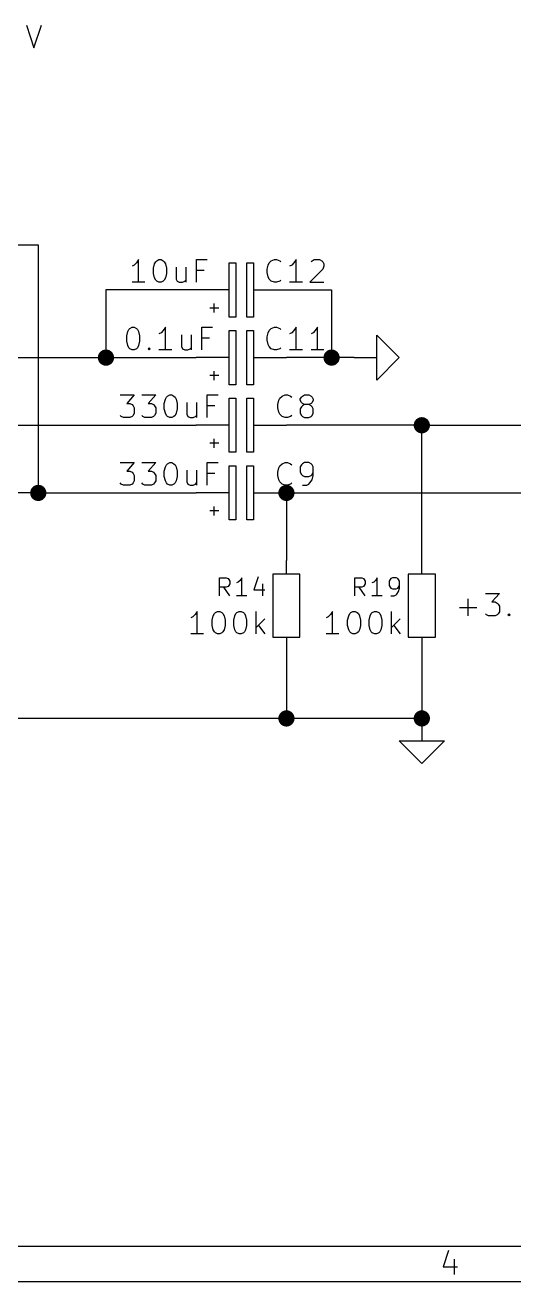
# Model space of a CAD drawing. Header units: inches. Extents: x 0.4 to 16.1, y -11.3 to -0.4.
# Drawn here: x 6.371 to 7.454, y -11.299 to -8.513 of the extents above; entities that cross this region are included whole.
import ezdxf

# ---------------------------------------------------------------- set-up
doc = ezdxf.new("R2010")
doc.units = ezdxf.units.IN
doc.header["$MEASUREMENT"] = 0
for name, color, linetype in [('GREENSIXTYFIVE', 129, 'CONTINUOUS'), ('LIGHTGREEN', 92, 'CONTINUOUS'), ('RED', 14, 'CONTINUOUS')]:
    doc.layers.add(name, color=color, linetype=linetype)

msp = doc.modelspace()

# ---------------------------------------------------------------- linework, layer by layer
at = {"layer": 'GREENSIXTYFIVE', "linetype": 'CONTINUOUS'}
for p, q in [((6.3738, -8.5128), (6.3905, -8.5628)), ((6.3905, -8.5628), (6.4071, -8.5128)), ((6.6126, -9.0447), (6.6079, -9.0471)), ((6.6174, -9.0399), (6.6126, -9.0447)), ((6.6221, -9.0328), (6.6174, -9.0399)), ((6.6221, -9.0828), (6.6221, -9.0328)), ((6.6555, -9.0518), (6.6579, -9.0423)), ((6.6555, -9.0638), (6.6555, -9.0518)), ((6.6579, -9.0423), (6.6602, -9.0376)), ((6.6602, -9.0376), (6.6626, -9.0352)), ((6.6626, -9.0352), (6.6674, -9.0328)), ((6.6674, -9.0328), (6.6721, -9.0328)), ((6.6721, -9.0328), (6.6769, -9.0352)), ((6.6769, -9.0352), (6.6793, -9.0376)), ((6.6793, -9.0376), (6.6817, -9.0423)), ((6.6817, -9.0423), (6.684, -9.0518)), ((6.684, -9.0518), (6.684, -9.0638)), ((6.7055, -9.0495), (6.7055, -9.0757)), ((6.7269, -9.0495), (6.7269, -9.0828)), ((6.7507, -9.0828), (6.7507, -9.0328)), ((6.7507, -9.0328), (6.7745, -9.0328)), ((6.9069, -9.0542), (6.9093, -9.0447)), ((6.9069, -9.0614), (6.9069, -9.0542)), ((6.9093, -9.0447), (6.9117, -9.0399)), ((6.9117, -9.0399), (6.9164, -9.0352)), ((6.9164, -9.0352), (6.9236, -9.0328)), ((6.9236, -9.0328), (6.9283, -9.0328)), ((6.9283, -9.0328), (6.9355, -9.0352)), ((6.9355, -9.0352), (6.9379, -9.0376)), ((6.9617, -9.0447), (6.9569, -9.0471)), ((6.9664, -9.0399), (6.9617, -9.0447)), ((6.9712, -9.0328), (6.9664, -9.0399)), ((6.9712, -9.0828), (6.9712, -9.0328)), ((7.0307, -9.0542), (7.0021, -9.0828)), ((7.0045, -9.0376), (7.0069, -9.0352)), ((7.0069, -9.0352), (7.0117, -9.0328)), ((7.0117, -9.0328), (7.0236, -9.0328)), ((7.0236, -9.0328), (7.0283, -9.0352)), ((7.0283, -9.0352), (7.0307, -9.0376)), ((7.0307, -9.0376), (7.0331, -9.0423)), ((7.0331, -9.0471), (7.0307, -9.0542)), ((7.0331, -9.0423), (7.0331, -9.0471)), ((6.6364, -9.0828), (6.6079, -9.0828)), ((6.6579, -9.0733), (6.6555, -9.0638)), ((6.6602, -9.078), (6.6579, -9.0733)), ((6.6626, -9.0804), (6.6602, -9.078)), ((6.6674, -9.0828), (6.6626, -9.0804)), ((6.6721, -9.0828), (6.6674, -9.0828)), ((6.6769, -9.0804), (6.6721, -9.0828)), ((6.6793, -9.078), (6.6769, -9.0804)), ((6.6817, -9.0733), (6.6793, -9.078)), ((6.684, -9.0638), (6.6817, -9.0733)), ((6.7055, -9.0757), (6.7079, -9.0804)), ((6.7079, -9.0804), (6.7126, -9.0828)), ((6.7126, -9.0828), (6.7198, -9.0828)), ((6.7198, -9.0828), (6.7245, -9.0804)), ((6.7245, -9.0804), (6.7269, -9.078)), ((6.7674, -9.0566), (6.7507, -9.0566)), ((6.9093, -9.0709), (6.9069, -9.0614)), ((6.9117, -9.0757), (6.9093, -9.0709)), ((6.9164, -9.0804), (6.9117, -9.0757)), ((6.9236, -9.0828), (6.9164, -9.0804)), ((6.9283, -9.0828), (6.9236, -9.0828)), ((6.9355, -9.0804), (6.9283, -9.0828)), ((6.9379, -9.078), (6.9355, -9.0804)), ((6.9855, -9.0828), (6.9569, -9.0828)), ((7.0021, -9.0828), (7.0331, -9.0828)), ((6.596, -9.2018), (6.5983, -9.1923)), ((6.5983, -9.1923), (6.6007, -9.1876)), ((6.6007, -9.1876), (6.6031, -9.1852)), ((6.6031, -9.1852), (6.6079, -9.1828)), ((6.6079, -9.1828), (6.6126, -9.1828)), ((6.6126, -9.1828), (6.6174, -9.1852)), ((6.6174, -9.1852), (6.6198, -9.1876)), ((6.6198, -9.1876), (6.6221, -9.1923)), ((6.6221, -9.1923), (6.6245, -9.2018)), ((6.6721, -9.1947), (6.6674, -9.1971)), ((6.6769, -9.1899), (6.6721, -9.1947)), ((6.6817, -9.1828), (6.6769, -9.1899)), ((6.6817, -9.2328), (6.6817, -9.1828)), ((6.7626, -9.2328), (6.7626, -9.1828)), ((6.7626, -9.1828), (6.7864, -9.1828)), ((6.9069, -9.2042), (6.9093, -9.1947)), ((6.9093, -9.1947), (6.9117, -9.1899)), ((6.9117, -9.1899), (6.9164, -9.1852)), ((6.9164, -9.1852), (6.9236, -9.1828)), ((6.9236, -9.1828), (6.9283, -9.1828)), ((6.9283, -9.1828), (6.9355, -9.1852)), ((6.9355, -9.1852), (6.9379, -9.1876)), ((6.9617, -9.1947), (6.9569, -9.1971)), ((6.9664, -9.1899), (6.9617, -9.1947)), ((6.9712, -9.1828), (6.9664, -9.1899)), ((6.9712, -9.2328), (6.9712, -9.1828)), ((7.0093, -9.1947), (7.0045, -9.1971)), ((7.014, -9.1899), (7.0093, -9.1947)), ((7.0188, -9.1828), (7.014, -9.1899)), ((7.0188, -9.2328), (7.0188, -9.1828)), ((6.596, -9.2138), (6.596, -9.2018)), ((6.5983, -9.2233), (6.596, -9.2138)), ((6.6007, -9.228), (6.5983, -9.2233)), ((6.6221, -9.2233), (6.6198, -9.228)), ((6.6245, -9.2138), (6.6221, -9.2233)), ((6.6245, -9.2018), (6.6245, -9.2138)), ((6.7174, -9.1995), (6.7174, -9.2257)), ((6.7388, -9.1995), (6.7388, -9.2328)), ((6.7793, -9.2066), (6.7626, -9.2066)), ((6.9069, -9.2114), (6.9069, -9.2042)), ((6.9093, -9.2209), (6.9069, -9.2114)), ((6.9117, -9.2257), (6.9093, -9.2209)), ((6.6031, -9.2304), (6.6007, -9.228)), ((6.6079, -9.2328), (6.6031, -9.2304)), ((6.6126, -9.2328), (6.6079, -9.2328)), ((6.6174, -9.2304), (6.6126, -9.2328)), ((6.6198, -9.228), (6.6174, -9.2304)), ((6.6436, -9.2304), (6.6459, -9.228)), ((6.6459, -9.2328), (6.6436, -9.2304)), ((6.6459, -9.228), (6.6483, -9.2304)), ((6.6459, -9.228), (6.6459, -9.2328)), ((6.6483, -9.2304), (6.6459, -9.2328)), ((6.696, -9.2328), (6.6674, -9.2328)), ((6.7174, -9.2257), (6.7198, -9.2304)), ((6.7198, -9.2304), (6.7245, -9.2328)), ((6.7245, -9.2328), (6.7317, -9.2328)), ((6.7317, -9.2328), (6.7364, -9.2304)), ((6.7364, -9.2304), (6.7388, -9.228)), ((6.9164, -9.2304), (6.9117, -9.2257)), ((6.9236, -9.2328), (6.9164, -9.2304)), ((6.9283, -9.2328), (6.9236, -9.2328)), ((6.9355, -9.2304), (6.9283, -9.2328)), ((6.9379, -9.228), (6.9355, -9.2304)), ((6.9855, -9.2328), (6.9569, -9.2328)), ((7.0331, -9.2328), (7.0045, -9.2328)), ((6.5817, -9.3328), (6.6126, -9.3328)), ((6.6126, -9.3328), (6.5959, -9.3518)), ((6.6293, -9.3328), (6.6602, -9.3328)), ((6.6602, -9.3328), (6.6436, -9.3518)), ((6.6864, -9.3352), (6.6912, -9.3328)), ((6.6912, -9.3328), (6.6959, -9.3328)), ((6.6959, -9.3328), (6.7007, -9.3352)), ((6.7745, -9.3828), (6.7745, -9.3328)), ((6.7745, -9.3328), (6.7983, -9.3328)), ((6.9402, -9.3352), (6.9474, -9.3328)), ((6.9474, -9.3328), (6.9521, -9.3328)), ((6.9521, -9.3328), (6.9593, -9.3352)), ((6.9855, -9.3352), (6.9902, -9.3328)), ((6.9902, -9.3328), (6.9998, -9.3328)), ((6.9998, -9.3328), (7.0045, -9.3352)), ((6.5959, -9.3518), (6.6031, -9.3518)), ((6.6031, -9.3518), (6.6079, -9.3542)), ((6.6079, -9.3542), (6.6102, -9.3566)), ((6.6102, -9.3566), (6.6126, -9.3614)), ((6.6126, -9.3614), (6.6126, -9.3733)), ((6.6436, -9.3518), (6.6507, -9.3518)), ((6.6507, -9.3518), (6.6555, -9.3542)), ((6.6555, -9.3542), (6.6579, -9.3566)), ((6.6579, -9.3566), (6.6602, -9.3614)), ((6.6602, -9.3614), (6.6602, -9.3733)), ((6.6793, -9.3518), (6.6817, -9.3423)), ((6.6793, -9.3638), (6.6793, -9.3518)), ((6.6817, -9.3423), (6.684, -9.3376)), ((6.684, -9.3376), (6.6864, -9.3352)), ((6.7007, -9.3352), (6.7031, -9.3376)), ((6.7031, -9.3376), (6.7055, -9.3423)), ((6.7055, -9.3423), (6.7079, -9.3518)), ((6.7079, -9.3518), (6.7079, -9.3638)), ((6.7293, -9.3495), (6.7293, -9.3757)), ((6.7507, -9.3495), (6.7507, -9.3828)), ((6.7912, -9.3566), (6.7745, -9.3566)), ((6.9307, -9.3542), (6.9331, -9.3447)), ((6.9307, -9.3614), (6.9307, -9.3542)), ((6.9331, -9.3709), (6.9307, -9.3614)), ((6.9331, -9.3447), (6.9355, -9.3399)), ((6.9355, -9.3399), (6.9402, -9.3352)), ((6.9593, -9.3352), (6.9617, -9.3376)), ((6.9807, -9.3423), (6.9831, -9.3376)), ((6.9807, -9.3447), (6.9807, -9.3423)), ((6.9831, -9.3495), (6.9807, -9.3447)), ((6.9831, -9.359), (6.9807, -9.3638)), ((6.9831, -9.3376), (6.9855, -9.3352)), ((6.9855, -9.3518), (6.9831, -9.3495)), ((6.9855, -9.3566), (6.9831, -9.359)), ((6.9902, -9.3542), (6.9855, -9.3518)), ((6.9902, -9.3542), (6.9855, -9.3566)), ((6.9998, -9.3542), (6.9902, -9.3542)), ((7.0045, -9.3518), (6.9998, -9.3542)), ((7.0045, -9.3566), (6.9998, -9.3542)), ((7.0045, -9.3352), (7.0069, -9.3376)), ((7.0069, -9.3495), (7.0045, -9.3518)), ((7.0069, -9.359), (7.0045, -9.3566)), ((7.0069, -9.3376), (7.0093, -9.3423)), ((7.0093, -9.3447), (7.0069, -9.3495)), ((7.0093, -9.3638), (7.0069, -9.359)), ((7.0093, -9.3423), (7.0093, -9.3447)), ((6.584, -9.3804), (6.5817, -9.378)), ((6.5888, -9.3828), (6.584, -9.3804)), ((6.6031, -9.3828), (6.5888, -9.3828)), ((6.6079, -9.3804), (6.6031, -9.3828)), ((6.6102, -9.378), (6.6079, -9.3804)), ((6.6126, -9.3733), (6.6102, -9.378)), ((6.6317, -9.3804), (6.6293, -9.378)), ((6.6364, -9.3828), (6.6317, -9.3804)), ((6.6507, -9.3828), (6.6364, -9.3828)), ((6.6555, -9.3804), (6.6507, -9.3828)), ((6.6579, -9.378), (6.6555, -9.3804)), ((6.6602, -9.3733), (6.6579, -9.378)), ((6.6817, -9.3733), (6.6793, -9.3638)), ((6.684, -9.378), (6.6817, -9.3733)), ((6.6864, -9.3804), (6.684, -9.378)), ((6.6912, -9.3828), (6.6864, -9.3804)), ((6.6959, -9.3828), (6.6912, -9.3828)), ((6.7007, -9.3804), (6.6959, -9.3828)), ((6.7031, -9.378), (6.7007, -9.3804)), ((6.7055, -9.3733), (6.7031, -9.378)), ((6.7079, -9.3638), (6.7055, -9.3733)), ((6.7293, -9.3757), (6.7317, -9.3804)), ((6.7317, -9.3804), (6.7364, -9.3828)), ((6.7364, -9.3828), (6.7436, -9.3828)), ((6.7436, -9.3828), (6.7483, -9.3804)), ((6.7483, -9.3804), (6.7507, -9.378)), ((6.9355, -9.3757), (6.9331, -9.3709)), ((6.9402, -9.3804), (6.9355, -9.3757)), ((6.9474, -9.3828), (6.9402, -9.3804)), ((6.9521, -9.3828), (6.9474, -9.3828)), ((6.9593, -9.3804), (6.9521, -9.3828)), ((6.9617, -9.378), (6.9593, -9.3804)), ((6.9807, -9.3638), (6.9807, -9.3733)), ((6.9807, -9.3733), (6.9831, -9.378)), ((6.9831, -9.378), (6.9855, -9.3804)), ((6.9855, -9.3804), (6.9902, -9.3828)), ((6.9902, -9.3828), (6.9998, -9.3828)), ((6.9998, -9.3828), (7.0045, -9.3804)), ((7.0045, -9.3804), (7.0069, -9.378)), ((7.0069, -9.378), (7.0093, -9.3733)), ((7.0093, -9.3733), (7.0093, -9.3638)), ((6.5817, -9.4828), (6.6126, -9.4828)), ((6.6126, -9.4828), (6.5959, -9.5018)), ((6.5959, -9.5018), (6.6031, -9.5018)), ((6.6031, -9.5018), (6.6079, -9.5042)), ((6.6293, -9.4828), (6.6602, -9.4828)), ((6.6602, -9.4828), (6.6436, -9.5018)), ((6.6436, -9.5018), (6.6507, -9.5018)), ((6.6507, -9.5018), (6.6555, -9.5042)), ((6.6793, -9.5018), (6.6817, -9.4923)), ((6.6793, -9.5138), (6.6793, -9.5018)), ((6.6817, -9.4923), (6.684, -9.4876)), ((6.684, -9.4876), (6.6864, -9.4852)), ((6.6864, -9.4852), (6.6912, -9.4828)), ((6.6912, -9.4828), (6.6959, -9.4828)), ((6.6959, -9.4828), (6.7007, -9.4852)), ((6.7007, -9.4852), (6.7031, -9.4876)), ((6.7031, -9.4876), (6.7055, -9.4923)), ((6.7055, -9.4923), (6.7079, -9.5018)), ((6.7079, -9.5018), (6.7079, -9.5138)), ((6.7293, -9.4995), (6.7293, -9.5257)), ((6.7507, -9.4995), (6.7507, -9.5328)), ((6.7745, -9.5328), (6.7745, -9.4828)), ((6.7745, -9.4828), (6.7983, -9.4828)), ((6.9307, -9.5042), (6.9331, -9.4947)), ((6.9331, -9.4947), (6.9355, -9.4899)), ((6.9355, -9.4899), (6.9402, -9.4852)), ((6.9402, -9.4852), (6.9474, -9.4828)), ((6.9474, -9.4828), (6.9521, -9.4828)), ((6.9521, -9.4828), (6.9593, -9.4852)), ((6.9593, -9.4852), (6.9617, -9.4876)), ((6.9831, -9.4876), (6.9807, -9.4923)), ((6.9807, -9.4923), (6.9807, -9.5042)), ((6.9855, -9.4852), (6.9831, -9.4876)), ((6.9902, -9.4828), (6.9855, -9.4852)), ((6.9998, -9.4828), (6.9902, -9.4828)), ((7.0045, -9.4852), (6.9998, -9.4828)), ((7.0069, -9.4876), (7.0045, -9.4852)), ((7.0093, -9.4923), (7.0069, -9.4876)), ((7.0093, -9.5114), (7.0093, -9.4923)), ((6.584, -9.5304), (6.5817, -9.528)), ((6.6079, -9.5042), (6.6102, -9.5066)), ((6.6102, -9.528), (6.6079, -9.5304)), ((6.6102, -9.5066), (6.6126, -9.5114)), ((6.6126, -9.5233), (6.6102, -9.528)), ((6.6126, -9.5114), (6.6126, -9.5233)), ((6.6317, -9.5304), (6.6293, -9.528)), ((6.6555, -9.5042), (6.6579, -9.5066)), ((6.6579, -9.528), (6.6555, -9.5304)), ((6.6579, -9.5066), (6.6602, -9.5114)), ((6.6602, -9.5233), (6.6579, -9.528)), ((6.6602, -9.5114), (6.6602, -9.5233)), ((6.6817, -9.5233), (6.6793, -9.5138)), ((6.684, -9.528), (6.6817, -9.5233)), ((6.6864, -9.5304), (6.684, -9.528)), ((6.7031, -9.528), (6.7007, -9.5304)), ((6.7055, -9.5233), (6.7031, -9.528)), ((6.7079, -9.5138), (6.7055, -9.5233)), ((6.7293, -9.5257), (6.7317, -9.5304)), ((6.7483, -9.5304), (6.7507, -9.528)), ((6.7912, -9.5066), (6.7745, -9.5066)), ((6.9307, -9.5114), (6.9307, -9.5042)), ((6.9331, -9.5209), (6.9307, -9.5114)), ((6.9355, -9.5257), (6.9331, -9.5209)), ((6.9402, -9.5304), (6.9355, -9.5257)), ((6.9617, -9.528), (6.9593, -9.5304)), ((6.9807, -9.5042), (6.9831, -9.509)), ((6.9831, -9.509), (6.9855, -9.5114)), ((6.9855, -9.5114), (6.9902, -9.5138)), ((6.9902, -9.5138), (6.9998, -9.5138)), ((6.9998, -9.5138), (7.0045, -9.5114)), ((6.9998, -9.5304), (7.0021, -9.528)), ((7.0021, -9.528), (7.0069, -9.5209)), ((7.0045, -9.5114), (7.0069, -9.509)), ((7.0069, -9.509), (7.0093, -9.5042)), ((7.0069, -9.5209), (7.0093, -9.5114)), ((6.5888, -9.5328), (6.584, -9.5304)), ((6.6031, -9.5328), (6.5888, -9.5328)), ((6.6079, -9.5304), (6.6031, -9.5328)), ((6.6364, -9.5328), (6.6317, -9.5304)), ((6.6507, -9.5328), (6.6364, -9.5328)), ((6.6555, -9.5304), (6.6507, -9.5328)), ((6.6912, -9.5328), (6.6864, -9.5304)), ((6.6959, -9.5328), (6.6912, -9.5328)), ((6.7007, -9.5304), (6.6959, -9.5328)), ((6.7317, -9.5304), (6.7364, -9.5328)), ((6.7364, -9.5328), (6.7436, -9.5328)), ((6.7436, -9.5328), (6.7483, -9.5304)), ((6.9474, -9.5328), (6.9402, -9.5304)), ((6.9521, -9.5328), (6.9474, -9.5328)), ((6.9593, -9.5304), (6.9521, -9.5328)), ((6.9855, -9.5328), (6.995, -9.5328)), ((6.995, -9.5328), (6.9998, -9.5304)), ((6.8014, -9.7782), (6.8014, -9.7382)), ((6.8014, -9.7382), (6.8167, -9.7382)), ((6.8167, -9.7382), (6.8205, -9.7401)), ((6.8205, -9.7401), (6.8224, -9.7421)), ((6.8224, -9.7421), (6.8243, -9.7459)), ((6.8243, -9.7516), (6.8224, -9.7554)), ((6.8243, -9.7459), (6.8243, -9.7516)), ((6.8433, -9.7478), (6.8395, -9.7497)), ((6.8471, -9.744), (6.8433, -9.7478)), ((6.851, -9.7382), (6.8471, -9.744)), ((6.851, -9.7782), (6.851, -9.7382)), ((6.8871, -9.7363), (6.8776, -9.7649)), ((6.8967, -9.7516), (6.8967, -9.7782)), ((7.1014, -9.7782), (7.1014, -9.7382)), ((7.1014, -9.7382), (7.1167, -9.7382)), ((7.1167, -9.7382), (7.1205, -9.7401)), ((7.1205, -9.7401), (7.1224, -9.7421)), ((7.1224, -9.7421), (7.1243, -9.7459)), ((7.1243, -9.7516), (7.1224, -9.7554)), ((7.1243, -9.7459), (7.1243, -9.7516)), ((7.1433, -9.7478), (7.1395, -9.7497)), ((7.1471, -9.744), (7.1433, -9.7478)), ((7.151, -9.7382), (7.1471, -9.744)), ((7.151, -9.7782), (7.151, -9.7382)), ((7.1795, -9.7421), (7.1776, -9.7459)), ((7.1776, -9.7459), (7.1776, -9.7554)), ((7.1814, -9.7401), (7.1795, -9.7421)), ((7.1852, -9.7382), (7.1814, -9.7401)), ((7.1929, -9.7382), (7.1852, -9.7382)), ((7.1967, -9.7401), (7.1929, -9.7382)), ((7.1986, -9.7421), (7.1967, -9.7401)), ((7.2005, -9.7459), (7.1986, -9.7421)), ((7.2005, -9.7611), (7.2005, -9.7459)), ((6.8167, -9.7592), (6.8014, -9.7592)), ((6.8243, -9.7782), (6.811, -9.7592)), ((6.8205, -9.7573), (6.8167, -9.7592)), ((6.8224, -9.7554), (6.8205, -9.7573)), ((6.8624, -9.7782), (6.8395, -9.7782)), ((6.8776, -9.7649), (6.9024, -9.7649)), ((7.1167, -9.7592), (7.1014, -9.7592)), ((7.1243, -9.7782), (7.111, -9.7592)), ((7.1205, -9.7573), (7.1167, -9.7592)), ((7.1224, -9.7554), (7.1205, -9.7573)), ((7.1624, -9.7782), (7.1395, -9.7782)), ((7.1776, -9.7554), (7.1795, -9.7592)), ((7.1795, -9.7592), (7.1814, -9.7611)), ((7.1814, -9.7611), (7.1852, -9.763)), ((7.1814, -9.7782), (7.189, -9.7782)), ((7.1852, -9.763), (7.1929, -9.763)), ((7.189, -9.7782), (7.1929, -9.7763)), ((7.1929, -9.763), (7.1967, -9.7611)), ((7.1929, -9.7763), (7.1948, -9.7744)), ((7.1948, -9.7744), (7.1986, -9.7687)), ((7.1967, -9.7611), (7.1986, -9.7592)), ((7.1986, -9.7592), (7.2005, -9.7554)), ((7.1986, -9.7687), (7.2005, -9.7611)), ((7.3909, -9.7728), (7.4218, -9.7728)), ((7.3909, -9.7728), (7.4218, -9.7728)), ((7.4218, -9.7728), (7.4051, -9.7918)), ((7.4218, -9.7728), (7.4051, -9.7918)), ((7.3337, -9.8038), (7.3718, -9.8038)), ((7.3337, -9.8038), (7.3718, -9.8038)), ((7.3528, -9.8228), (7.3528, -9.7847)), ((7.3528, -9.8228), (7.3528, -9.7847)), ((7.4051, -9.7918), (7.4123, -9.7918)), ((7.4051, -9.7918), (7.4123, -9.7918)), ((7.4123, -9.7918), (7.417, -9.7942)), ((7.4123, -9.7918), (7.417, -9.7942)), ((7.417, -9.7942), (7.4194, -9.7966)), ((7.417, -9.7942), (7.4194, -9.7966)), ((7.4194, -9.7966), (7.4218, -9.8014)), ((7.4194, -9.7966), (7.4218, -9.8014)), ((7.4218, -9.8014), (7.4218, -9.8133)), ((7.4218, -9.8014), (7.4218, -9.8133)), ((6.7426, -9.8247), (6.7379, -9.8271)), ((6.7474, -9.8199), (6.7426, -9.8247)), ((6.7521, -9.8128), (6.7474, -9.8199)), ((6.7521, -9.8628), (6.7521, -9.8128)), ((6.7855, -9.8319), (6.7879, -9.8223)), ((6.7855, -9.8438), (6.7855, -9.8319)), ((6.7879, -9.8223), (6.7902, -9.8176)), ((6.7902, -9.8176), (6.7926, -9.8152)), ((6.7926, -9.8152), (6.7974, -9.8128)), ((6.7974, -9.8128), (6.8021, -9.8128)), ((6.8021, -9.8128), (6.8069, -9.8152)), ((6.8069, -9.8152), (6.8093, -9.8176)), ((6.8093, -9.8176), (6.8117, -9.8223)), ((6.8117, -9.8223), (6.814, -9.8319)), ((6.814, -9.8319), (6.814, -9.8438)), ((6.8331, -9.8319), (6.8355, -9.8223)), ((6.8331, -9.8438), (6.8331, -9.8319)), ((6.8355, -9.8223), (6.8379, -9.8176)), ((6.8379, -9.8176), (6.8402, -9.8152)), ((6.8402, -9.8152), (6.845, -9.8128)), ((6.845, -9.8128), (6.8498, -9.8128)), ((6.8498, -9.8128), (6.8545, -9.8152)), ((6.8545, -9.8152), (6.8569, -9.8176)), ((6.8569, -9.8176), (6.8593, -9.8223)), ((6.8593, -9.8223), (6.8617, -9.8319)), ((6.8617, -9.8319), (6.8617, -9.8438)), ((6.8831, -9.8628), (6.8831, -9.8128)), ((6.9021, -9.8295), (6.8831, -9.8485)), ((7.0426, -9.8247), (7.0379, -9.8271)), ((7.0474, -9.8199), (7.0426, -9.8247)), ((7.0521, -9.8128), (7.0474, -9.8199)), ((7.0521, -9.8628), (7.0521, -9.8128)), ((7.0855, -9.8319), (7.0879, -9.8223)), ((7.0855, -9.8438), (7.0855, -9.8319)), ((7.0879, -9.8223), (7.0902, -9.8176)), ((7.0902, -9.8176), (7.0926, -9.8152)), ((7.0926, -9.8152), (7.0974, -9.8128)), ((7.0974, -9.8128), (7.1021, -9.8128)), ((7.1021, -9.8128), (7.1069, -9.8152)), ((7.1069, -9.8152), (7.1093, -9.8176)), ((7.1093, -9.8176), (7.1117, -9.8223)), ((7.1117, -9.8223), (7.114, -9.8319)), ((7.114, -9.8319), (7.114, -9.8438)), ((7.1331, -9.8319), (7.1355, -9.8223)), ((7.1331, -9.8438), (7.1331, -9.8319)), ((7.1355, -9.8223), (7.1379, -9.8176)), ((7.1379, -9.8176), (7.1402, -9.8152)), ((7.1402, -9.8152), (7.145, -9.8128)), ((7.145, -9.8128), (7.1498, -9.8128)), ((7.1498, -9.8128), (7.1545, -9.8152)), ((7.1545, -9.8152), (7.1569, -9.8176)), ((7.1569, -9.8176), (7.1593, -9.8223)), ((7.1593, -9.8223), (7.1617, -9.8319)), ((7.1617, -9.8319), (7.1617, -9.8438)), ((7.1831, -9.8628), (7.1831, -9.8128)), ((7.2021, -9.8295), (7.1831, -9.8485)), ((7.3932, -9.8204), (7.3909, -9.818)), ((7.3932, -9.8204), (7.3909, -9.818)), ((7.398, -9.8228), (7.3932, -9.8204)), ((7.398, -9.8228), (7.3932, -9.8204)), ((7.4123, -9.8228), (7.398, -9.8228)), ((7.4123, -9.8228), (7.398, -9.8228)), ((7.417, -9.8204), (7.4123, -9.8228)), ((7.417, -9.8204), (7.4123, -9.8228)), ((7.4194, -9.818), (7.417, -9.8204)), ((7.4194, -9.818), (7.417, -9.8204)), ((7.4218, -9.8133), (7.4194, -9.818)), ((7.4218, -9.8133), (7.4194, -9.818)), ((7.4409, -9.8204), (7.4432, -9.818)), ((7.4409, -9.8204), (7.4432, -9.818)), ((7.4432, -9.8228), (7.4409, -9.8204)), ((7.4432, -9.8228), (7.4409, -9.8204)), ((7.4432, -9.818), (7.4456, -9.8204)), ((7.4432, -9.818), (7.4432, -9.8228)), ((7.4432, -9.818), (7.4456, -9.8204)), ((7.4432, -9.818), (7.4432, -9.8228)), ((7.4456, -9.8204), (7.4432, -9.8228)), ((7.4456, -9.8204), (7.4432, -9.8228)), ((6.7664, -9.8628), (6.7379, -9.8628)), ((6.7879, -9.8533), (6.7855, -9.8438)), ((6.7902, -9.858), (6.7879, -9.8533)), ((6.7926, -9.8604), (6.7902, -9.858)), ((6.7974, -9.8628), (6.7926, -9.8604)), ((6.8021, -9.8628), (6.7974, -9.8628)), ((6.8069, -9.8604), (6.8021, -9.8628)), ((6.8093, -9.858), (6.8069, -9.8604)), ((6.8117, -9.8533), (6.8093, -9.858)), ((6.814, -9.8438), (6.8117, -9.8533)), ((6.8355, -9.8533), (6.8331, -9.8438)), ((6.8379, -9.858), (6.8355, -9.8533)), ((6.8402, -9.8604), (6.8379, -9.858)), ((6.845, -9.8628), (6.8402, -9.8604)), ((6.8498, -9.8628), (6.845, -9.8628)), ((6.8545, -9.8604), (6.8498, -9.8628)), ((6.8569, -9.858), (6.8545, -9.8604)), ((6.8593, -9.8533), (6.8569, -9.858)), ((6.8617, -9.8438), (6.8593, -9.8533)), ((6.8879, -9.8438), (6.9021, -9.8628)), ((7.0664, -9.8628), (7.0379, -9.8628)), ((7.0879, -9.8533), (7.0855, -9.8438)), ((7.0902, -9.858), (7.0879, -9.8533)), ((7.0926, -9.8604), (7.0902, -9.858)), ((7.0974, -9.8628), (7.0926, -9.8604)), ((7.1021, -9.8628), (7.0974, -9.8628)), ((7.1069, -9.8604), (7.1021, -9.8628)), ((7.1093, -9.858), (7.1069, -9.8604)), ((7.1117, -9.8533), (7.1093, -9.858)), ((7.114, -9.8438), (7.1117, -9.8533)), ((7.1355, -9.8533), (7.1331, -9.8438)), ((7.1379, -9.858), (7.1355, -9.8533)), ((7.1402, -9.8604), (7.1379, -9.858)), ((7.145, -9.8628), (7.1402, -9.8604)), ((7.1498, -9.8628), (7.145, -9.8628)), ((7.1545, -9.8604), (7.1498, -9.8628)), ((7.1569, -9.858), (7.1545, -9.8604)), ((7.1593, -9.8533), (7.1569, -9.858)), ((7.1617, -9.8438), (7.1593, -9.8533)), ((7.1879, -9.8438), (7.2021, -9.8628))]:
    msp.add_line(p, q, dxfattribs=at)
at = {"layer": 'LIGHTGREEN', "linetype": 'CONTINUOUS'}
for p, q in [((5.7, -9), (6.4, -9)), ((6.4, -9), (6.4, -9.55)), ((6.55, -9.1), (6.55, -9.25)), ((6.75, -9.1), (6.55, -9.1)), ((6.95, -9.1), (7.05, -9.1)), ((7.05, -9.1), (7.05, -9.25)), ((6.3, -9.25), (6.55, -9.25)), ((6.55, -9.25), (6.75, -9.25)), ((7.05, -9.25), (6.95, -9.25)), ((7.1, -9.25), (7.05, -9.25)), ((6.35, -9.4), (6.75, -9.4)), ((7.25, -9.4), (6.95, -9.4)), ((7.25, -9.7), (7.25, -9.4)), ((7.25, -9.4), (7.65, -9.4)), ((6.4, -9.55), (6.3, -9.55)), ((6.4, -9.55), (6.75, -9.55)), ((6.95, -9.55), (6.95, -9.7)), ((6.95, -9.55), (7.65, -9.55)), ((6.95, -9.9), (6.95, -10.05)), ((7.25, -9.9), (7.25, -10.05)), ((6.95, -10.05), (6.3, -10.05)), ((7.25, -10.05), (6.95, -10.05))]:
    msp.add_line(p, q, dxfattribs=at)
at = {"layer": 'LIGHTGREEN', "const_width": 0.018}
for points in [[(6.541, -9.25, 1), (6.559, -9.25, 1)], [(7.041, -9.25, 1), (7.059, -9.25, 1)], [(7.241, -9.4, 1), (7.259, -9.4, 1)], [(6.391, -9.55, 1), (6.409, -9.55, 1)], [(6.941, -9.55, 1), (6.959, -9.55, 1)], [(6.941, -10.05, 1), (6.959, -10.05, 1)], [(7.241, -10.05, 1), (7.259, -10.05, 1)]]:
    msp.add_lwpolyline(points, format="xyb", close=True, dxfattribs=at)
at = {"layer": 'RED', "linetype": 'CONTINUOUS'}
for p, q in [((6.823, -9.16), (6.823, -9.04)), ((6.823, -9.04), (6.838, -9.04)), ((6.838, -9.04), (6.838, -9.16)), ((6.862, -9.16), (6.862, -9.04)), ((6.862, -9.04), (6.877, -9.04)), ((6.877, -9.04), (6.877, -9.16)), ((6.823, -9.1), (6.75, -9.1)), ((6.877, -9.1), (6.95, -9.1)), ((6.79, -9.15), (6.79, -9.13)), ((6.8, -9.14), (6.78, -9.14)), ((6.838, -9.16), (6.823, -9.16)), ((6.877, -9.16), (6.862, -9.16)), ((6.823, -9.31), (6.823, -9.19)), ((6.823, -9.19), (6.838, -9.19)), ((6.838, -9.19), (6.838, -9.31)), ((6.862, -9.31), (6.862, -9.19)), ((6.862, -9.19), (6.877, -9.19)), ((6.877, -9.19), (6.877, -9.31)), ((7.15, -9.25), (7.15, -9.2)), ((7.15, -9.2), (7.2, -9.25)), ((6.823, -9.25), (6.75, -9.25)), ((6.877, -9.25), (6.95, -9.25)), ((7.1, -9.25), (7.15, -9.25)), ((7.2, -9.25), (7.15, -9.3)), ((7.15, -9.3), (7.15, -9.25)), ((6.8, -9.29), (6.78, -9.29)), ((6.79, -9.3), (6.79, -9.28)), ((6.838, -9.31), (6.823, -9.31)), ((6.877, -9.31), (6.862, -9.31)), ((6.823, -9.46), (6.823, -9.34)), ((6.823, -9.34), (6.838, -9.34)), ((6.838, -9.34), (6.838, -9.46)), ((6.862, -9.46), (6.862, -9.34)), ((6.862, -9.34), (6.877, -9.34)), ((6.877, -9.34), (6.877, -9.46)), ((6.823, -9.4), (6.75, -9.4)), ((6.877, -9.4), (6.95, -9.4)), ((6.8, -9.44), (6.78, -9.44)), ((6.79, -9.45), (6.79, -9.43)), ((6.838, -9.46), (6.823, -9.46)), ((6.877, -9.46), (6.862, -9.46)), ((6.823, -9.61), (6.823, -9.49)), ((6.823, -9.49), (6.838, -9.49)), ((6.838, -9.49), (6.838, -9.61)), ((6.862, -9.61), (6.862, -9.49)), ((6.862, -9.49), (6.877, -9.49)), ((6.877, -9.49), (6.877, -9.61)), ((6.823, -9.55), (6.75, -9.55)), ((6.877, -9.55), (6.95, -9.55)), ((6.79, -9.6), (6.79, -9.58)), ((6.8, -9.59), (6.78, -9.59)), ((6.838, -9.61), (6.823, -9.61)), ((6.877, -9.61), (6.862, -9.61)), ((6.95, -9.73), (6.95, -9.7)), ((7.25, -9.73), (7.25, -9.7)), ((6.92, -9.73), (6.92, -9.87)), ((6.98, -9.73), (6.92, -9.73)), ((6.98, -9.87), (6.98, -9.73)), ((7.22, -9.73), (7.22, -9.87)), ((7.28, -9.73), (7.22, -9.73)), ((7.28, -9.87), (7.28, -9.73)), ((6.92, -9.87), (6.98, -9.87)), ((6.95, -9.87), (6.95, -9.9)), ((7.22, -9.87), (7.28, -9.87)), ((7.25, -9.87), (7.25, -9.9)), ((7.25, -10.05), (7.25, -10.1)), ((7.25, -10.15), (7.2, -10.1)), ((7.2, -10.1), (7.25, -10.1)), ((7.25, -10.1), (7.3, -10.1)), ((7.3, -10.1), (7.25, -10.15)), ((16.0626, -11.2206), (0.4724, -11.2206)), ((7.3093, -11.2297), (7.2971, -11.2662)), ((7.3215, -11.2492), (7.3215, -11.2833)), ((7.2971, -11.2662), (7.3288, -11.2662)), ((16.1413, -11.2993), (0.3937, -11.2993))]:
    msp.add_line(p, q, dxfattribs=at)

doc.saveas('drawing.dxf')
